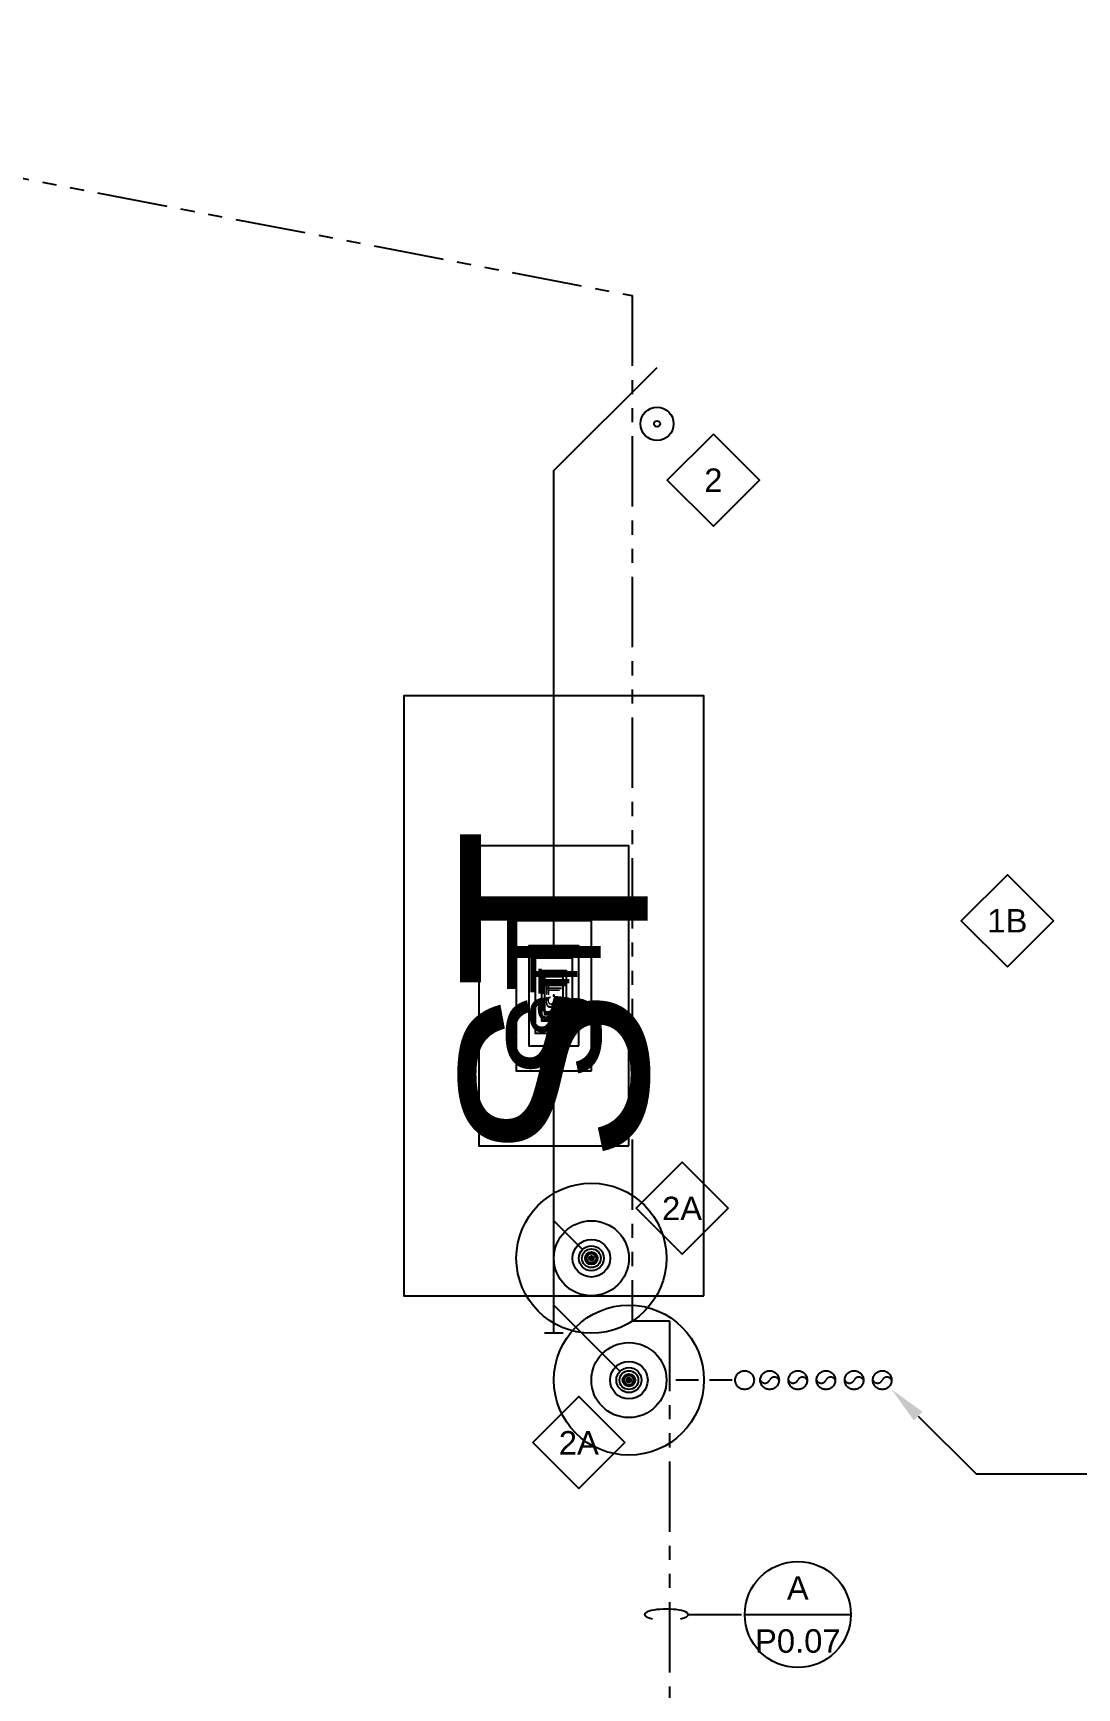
# Model space of a CAD drawing. Extents: x -3677 to 22148, y -333 to 1817.
# Drawn here: x -780 to -446, y 494 to 1024 of the extents above; entities that cross this region are included whole.
import ezdxf
from ezdxf import colors
from ezdxf.entities.mleader import LeaderData, LeaderLine
from ezdxf.enums import TextEntityAlignment as Align
from ezdxf.math import Vec2, Vec3

# ---------------------------------------------------------------- set-up
doc = ezdxf.new("R2010")
doc.units = 0
doc.header["$LTSCALE"] = 36
doc.header["$MEASUREMENT"] = 0
doc.linetypes.add('PHANTOM2', pattern=[1.25, 0.625, -0.125, 0.125, -0.125, 0.125, -0.125])
doc.linetypes.add('VENT', pattern=[0.3, 0.2, -0.1])
for name, color, linetype in [('G-ANNO-TEXT', 70, 'Continuous'), ('G-ANNO-TEXT @ 96', 70, 'Continuous'), ('P-GOIV-N @ 96', 3, 'VENT'), ('P-GV-N @ 96', 5, 'VENT'), ('P-SANV-N', 5, 'VENT'), ('P-SANV-N @ 96', 5, 'VENT'), ('P-STRM-N', 2, 'Continuous'), ('P-STRM-N @ 1 (1)', 2, 'Continuous'), ('P-STRM-N @ 1 (2)', 2, 'Continuous'), ('P-STRM-N @ 12', 2, 'Continuous'), ('P-STRM-N @ 128', 2, 'Continuous'), ('P-STRM-N @ 16', 2, 'Continuous'), ('P-STRM-N @ 192', 2, 'Continuous'), ('P-STRM-N @ 2', 2, 'Continuous'), ('P-STRM-N @ 24', 2, 'Continuous'), ('P-STRM-N @ 384', 2, 'Continuous'), ('P-STRM-N @ 4', 2, 'Continuous'), ('P-STRM-N @ 48', 2, 'Continuous'), ('P-STRM-N @ 64', 2, 'Continuous'), ('P-STRM-N @ 768', 2, 'Continuous'), ('P-STRM-N @ 8', 2, 'Continuous'), ('P-STRM-N @ 96', 2, 'Continuous')]:
    doc.layers.add(name, color=color, linetype=linetype)
doc.styles.add('Arial', font='arial.ttf')

# ---------------------------------------------------------------- blocks, each defined once
blk = doc.blocks.new('DIAMOND TAG')
blk.add_lwpolyline([(0, -0.1533), (0.1533, 0), (0, 0.1533), (-0.1533, 0)], close=True)
at = {"style": 'Arial'}
blk.add_attdef('XXX', text='', height=0.0781, dxfattribs=at).set_placement((0, 0), align=Align.MIDDLE)
blk = doc.blocks.new('*U4')
blk.add_circle((0, 0), 0.03125)
blk = doc.blocks.new('*U15')
blk.add_lwpolyline([(0, 0.0311, 0.634258), (0, 0, -0.634258), (0, -0.0311)], format="xyb")
blk.add_circle((0, 0), 0.0312)
blk = doc.blocks.new('DRAIN')
at = {"linetype": 'Continuous'}
blk.add_circle((0, 0), 0.0553, dxfattribs=at)
at = {"color": 7, "linetype": 'Continuous'}
blk.add_circle((0, 0), 0.01, dxfattribs=at)
blk = doc.blocks.new('*U196')
at = {"layer": 'P-STRM-N @ 1 (1)'}
blk.add_blockref('*U4', (-589, 592.73), dxfattribs=at)
at = {"layer": 'P-STRM-N @ 1 (2)'}
blk.add_blockref('*U4', (-589, 592.73), dxfattribs=at)
at = {"layer": 'P-STRM-N @ 12', "xscale": 12, "yscale": 12, "zscale": 12}
blk.add_blockref('*U4', (-589, 592.73), dxfattribs=at)
at = {"layer": 'P-STRM-N @ 128', "xscale": 128, "yscale": 128, "zscale": 128}
blk.add_blockref('*U4', (-589, 592.73), dxfattribs=at)
at = {"layer": 'P-STRM-N @ 16', "xscale": 16, "yscale": 16, "zscale": 16}
blk.add_blockref('*U4', (-589, 592.73), dxfattribs=at)
at = {"layer": 'P-STRM-N @ 192', "xscale": 192, "yscale": 192, "zscale": 192}
blk.add_blockref('*U4', (-589, 592.73), dxfattribs=at)
at = {"layer": 'P-STRM-N @ 2', "xscale": 2, "yscale": 2, "zscale": 2}
blk.add_blockref('*U4', (-589, 592.73), dxfattribs=at)
at = {"layer": 'P-STRM-N @ 24', "xscale": 24, "yscale": 24, "zscale": 24}
blk.add_blockref('*U4', (-589, 592.73), dxfattribs=at)
at = {"layer": 'P-STRM-N @ 384', "xscale": 384, "yscale": 384, "zscale": 384}
blk.add_blockref('*U4', (-589, 592.73), dxfattribs=at)
at = {"layer": 'P-STRM-N @ 4', "xscale": 4, "yscale": 4, "zscale": 4}
blk.add_blockref('*U4', (-589, 592.73), dxfattribs=at)
at = {"layer": 'P-STRM-N @ 48', "xscale": 48, "yscale": 48, "zscale": 48}
blk.add_blockref('*U4', (-589, 592.73), dxfattribs=at)
at = {"layer": 'P-STRM-N @ 64', "xscale": 64, "yscale": 64, "zscale": 64}
blk.add_blockref('*U4', (-589, 592.73), dxfattribs=at)
at = {"layer": 'P-STRM-N @ 768', "xscale": 768, "yscale": 768, "zscale": 768}
blk.add_blockref('*U4', (-589, 592.73), dxfattribs=at)
at = {"layer": 'P-STRM-N @ 8', "xscale": 8, "yscale": 8, "zscale": 8}
blk.add_blockref('*U4', (-589, 592.73), dxfattribs=at)
at = {"layer": 'P-STRM-N @ 96', "xscale": 96, "yscale": 96, "zscale": 96}
blk.add_blockref('*U4', (-589, 592.73), dxfattribs=at)
blk = doc.blocks.new('*U197')
at = {"layer": 'P-STRM-N @ 1 (1)'}
blk.add_blockref('*U4', (-601, 631.73), dxfattribs=at)
at = {"layer": 'P-STRM-N @ 1 (2)'}
blk.add_blockref('*U4', (-601, 631.73), dxfattribs=at)
at = {"layer": 'P-STRM-N @ 12', "xscale": 12, "yscale": 12, "zscale": 12}
blk.add_blockref('*U4', (-601, 631.73), dxfattribs=at)
at = {"layer": 'P-STRM-N @ 128', "xscale": 128, "yscale": 128, "zscale": 128}
blk.add_blockref('*U4', (-601, 631.73), dxfattribs=at)
at = {"layer": 'P-STRM-N @ 16', "xscale": 16, "yscale": 16, "zscale": 16}
blk.add_blockref('*U4', (-601, 631.73), dxfattribs=at)
at = {"layer": 'P-STRM-N @ 192', "xscale": 192, "yscale": 192, "zscale": 192}
blk.add_blockref('*U4', (-601, 631.73), dxfattribs=at)
at = {"layer": 'P-STRM-N @ 2', "xscale": 2, "yscale": 2, "zscale": 2}
blk.add_blockref('*U4', (-601, 631.73), dxfattribs=at)
at = {"layer": 'P-STRM-N @ 24', "xscale": 24, "yscale": 24, "zscale": 24}
blk.add_blockref('*U4', (-601, 631.73), dxfattribs=at)
at = {"layer": 'P-STRM-N @ 384', "xscale": 384, "yscale": 384, "zscale": 384}
blk.add_blockref('*U4', (-601, 631.73), dxfattribs=at)
at = {"layer": 'P-STRM-N @ 4', "xscale": 4, "yscale": 4, "zscale": 4}
blk.add_blockref('*U4', (-601, 631.73), dxfattribs=at)
at = {"layer": 'P-STRM-N @ 48', "xscale": 48, "yscale": 48, "zscale": 48}
blk.add_blockref('*U4', (-601, 631.73), dxfattribs=at)
at = {"layer": 'P-STRM-N @ 64', "xscale": 64, "yscale": 64, "zscale": 64}
blk.add_blockref('*U4', (-601, 631.73), dxfattribs=at)
at = {"layer": 'P-STRM-N @ 768', "xscale": 768, "yscale": 768, "zscale": 768}
blk.add_blockref('*U4', (-601, 631.73), dxfattribs=at)
at = {"layer": 'P-STRM-N @ 8', "xscale": 8, "yscale": 8, "zscale": 8}
blk.add_blockref('*U4', (-601, 631.73), dxfattribs=at)
at = {"layer": 'P-STRM-N @ 96', "xscale": 96, "yscale": 96, "zscale": 96}
blk.add_blockref('*U4', (-601, 631.73), dxfattribs=at)
blk = doc.blocks.new('*U32')
at = {"layer": 'DEFPOINTS'}
blk.add_lwpolyline([(-0.125, -0.0625), (0.125, -0.0625), (0.125, 0.0625), (-0.125, 0.0625)], close=True, dxfattribs=at)
at = {"style": 'Arial'}
blk.add_text('ST', height=0.078125, dxfattribs=at).set_placement((0, 0), align=Align.MIDDLE)
blk = doc.blocks.new('*U199')
at = {"layer": 'P-STRM-N @ 1 (1)', "linetype": 'ByBlock', "lineweight": -2, "rotation": 90}
blk.add_blockref('*U32', (-613, 715.73), dxfattribs=at)
at = {"layer": 'P-STRM-N @ 1 (2)', "linetype": 'ByBlock', "lineweight": -2, "rotation": 89.99999999999999}
blk.add_blockref('*U32', (-613, 715.73), dxfattribs=at)
at = {"layer": 'P-STRM-N @ 128', "linetype": 'ByBlock', "lineweight": -2, "xscale": 128, "yscale": 128, "zscale": 128, "rotation": 89.99999999999999}
blk.add_blockref('*U32', (-613, 715.73), dxfattribs=at)
at = {"layer": 'P-STRM-N @ 192', "linetype": 'ByBlock', "lineweight": -2, "xscale": 192, "yscale": 192, "zscale": 192, "rotation": 89.99999999999999}
blk.add_blockref('*U32', (-613, 715.73), dxfattribs=at)
at = {"layer": 'P-STRM-N @ 384', "linetype": 'ByBlock', "lineweight": -2, "xscale": 384, "yscale": 384, "zscale": 384, "rotation": 89.99999999999999}
blk.add_blockref('*U32', (-613, 715.73), dxfattribs=at)
at = {"layer": 'P-STRM-N @ 48', "linetype": 'ByBlock', "lineweight": -2, "xscale": 48, "yscale": 48, "zscale": 48, "rotation": 89.99999999999999}
blk.add_blockref('*U32', (-613, 715.73), dxfattribs=at)
at = {"layer": 'P-STRM-N @ 64', "linetype": 'ByBlock', "lineweight": -2, "xscale": 64, "yscale": 64, "zscale": 64, "rotation": 89.99999999999999}
blk.add_blockref('*U32', (-613, 715.73), dxfattribs=at)
at = {"layer": 'P-STRM-N @ 768', "linetype": 'ByBlock', "lineweight": -2, "xscale": 768, "yscale": 768, "zscale": 768, "rotation": 89.99999999999999}
blk.add_blockref('*U32', (-613, 715.73), dxfattribs=at)
at = {"layer": 'P-STRM-N @ 96', "linetype": 'ByBlock', "lineweight": -2, "xscale": 96, "yscale": 96, "zscale": 96, "rotation": 89.99999999999999}
blk.add_blockref('*U32', (-613, 715.73), dxfattribs=at)
blk = doc.blocks.new('PIPE-PLAN')
at = {"linetype": 'Continuous'}
for p, q in [((-0.09375, -0.03125), (-0.09375, 0.03125)), ((-0.09375, 0), (0, 0))]:
    blk.add_line(p, q, dxfattribs=at)
blk = doc.blocks.new('RISER TAG')
blk.add_line((-0.1766, 0), (0.1766, 0))
blk.add_circle((0, 0), 0.1766)
at = {"style": 'Arial'}
for p in [(0, 0.0883), (0, -0.0883)]:
    blk.add_attdef('X', text='', height=0.0781, dxfattribs=at).set_placement(p, align=Align.MIDDLE_CENTER)

msp = doc.modelspace()

# ---------------------------------------------------------------- linework, layer by layer
at = {"layer": 'G-ANNO-TEXT'}
for p, q in [((-570, 517.73), (-556, 517.73)), ((-556, 517.73), (-553, 517.73))]:
    msp.add_line(p, q, dxfattribs=at)
at = {"layer": 'G-ANNO-TEXT', "linetype": 'PHANTOM2'}
msp.add_lwpolyline([(-1024, 1023.73), (-588, 939.73), (-588, 611.73), (-576, 611.73), (-576, 415.73), (-468, 415.73), (-468, 327.73), (-720, 327.73), (-720, 387.73), (-812, 387.73), (-812, 757.73), (-1024, 757.73)], close=True, dxfattribs=at)
at = {"layer": 'G-ANNO-TEXT'}
msp.add_ellipse((-577, 517.73), major_axis=(7, 0), ratio=0.25, start_param=5.402002, end_param=10.305962, dxfattribs=at)
at = {"layer": 'P-SANV-N'}
msp.add_line((-556, 592.73), (-577, 592.73), dxfattribs=at)
at = {"layer": 'P-STRM-N'}
for p, q in [((-613, 883.73), (-580, 916.73)), ((-613, 727.73), (-613, 883.73)), ((-613, 616.73), (-613, 703.73)), ((-604, 634.73), (-613, 643.73)), ((-592, 595.73), (-613, 616.73))]:
    msp.add_line(p, q, dxfattribs=at)

# ---------------------------------------------------------------- block references
at = {"layer": 'G-ANNO-TEXT @ 96'}
ref = msp.add_blockref('DIAMOND TAG', (-562, 880.73), dxfattribs=dict(at, xscale=96, yscale=96, zscale=96, rotation=180))
ref.add_attrib('XXX', '2', dxfattribs={"layer": '0', "height": 7.5, "style": 'Arial'}).set_placement((-562, 880.73), align=Align.MIDDLE)
at = {"layer": 'G-ANNO-TEXT @ 96', "xscale": 96, "yscale": 96, "zscale": 96}
for p, values in [((-468, 739.73), {'XXX': '1B'}), ((-572, 647.73), {'XXX': '2A'}), ((-605, 572.73), {'XXX': '2A'})]:
    msp.add_blockref('DIAMOND TAG', p, dxfattribs=at).add_auto_attribs(values)
at = {"layer": 'G-ANNO-TEXT @ 96'}
ref = msp.add_blockref('RISER TAG', (-535, 517.73), dxfattribs=dict(at, xscale=96, yscale=96, zscale=96))
ref.add_attrib('X', 'A', dxfattribs={"layer": '0', "height": 7.5, "style": 'Arial'}).set_placement((-535, 526.21), align=Align.MIDDLE_CENTER)
ref.add_attrib('X', 'P0.07', dxfattribs={"layer": '0', "height": 7.5, "style": 'Arial'}).set_placement((-535, 509.26), align=Align.MIDDLE_CENTER)
at = {"layer": 'P-GOIV-N @ 96', "xscale": 96, "yscale": 96, "zscale": 96, "rotation": 90}
for p in [(-544, 592.73), (-535, 592.73), (-526, 592.73), (-517, 592.73)]:
    msp.add_blockref('*U15', p, dxfattribs=at)
at = {"layer": 'P-GV-N @ 96', "xscale": 96, "yscale": 96, "zscale": 96, "rotation": 90}
msp.add_blockref('*U15', (-508, 592.73), dxfattribs=at)
at = {"layer": 'P-SANV-N @ 96', "xscale": 96, "yscale": 96, "zscale": 96, "rotation": 90}
msp.add_blockref('*U4', (-552, 592.73), dxfattribs=at)
at = {"layer": 'P-STRM-N'}
for name in ['*U199', '*U197', '*U196']:
    msp.add_blockref(name, (0, 0), dxfattribs=at)
at = {"layer": 'P-STRM-N @ 96', "xscale": 96, "yscale": 96, "zscale": 96}
msp.add_blockref('DRAIN', (-580, 898.73), dxfattribs=at)
at = {"layer": 'P-STRM-N @ 96', "xscale": 96, "yscale": 96, "zscale": 96, "rotation": 90}
msp.add_blockref('PIPE-PLAN', (-613, 616.73), dxfattribs=at)

# ---------------------------------------------------------------- leaders
at = {"layer": 'G-ANNO-TEXT'}
ml = msp.add_multileader_mtext('Standard', dxfattribs=at)
ml.set_content('TRENCH DRAIN BY OTHERS COORDINATE WITH POOL CONTRACTOR ', color=256, style='Arial')
ml.set_leader_properties(color=256, linetype='ByLayer', lineweight=-1)
ml.build(insert=Vec2(0, 0))
ml.multileader.update_dxf_attribs({"has_dogleg": 0, "dogleg_length": 0.125, "arrow_head_size": 12, "scale": 96})
ctx = ml.context
ctx.base_point, ctx.scale, ctx.char_height, ctx.arrow_head_size, ctx.landing_gap_size, ctx.plane_origin = Vec3(-2374, 664.73), 96, 9, 12, 3, Vec3(-2422, 634.73)
notes = []
notes.append((ctx, [(0, (1, 1, 0), (-2386, 664.73), (1, 0), 12, [(0, [(-2422, 634.73), (-2392, 664.73)], 0, [])])]))
ctx.mtext.insert, ctx.mtext.width, ctx.mtext.flow_direction = Vec3(-2371, 669.31), 255.402, 5
ml = msp.add_multileader_mtext('Standard', dxfattribs=at)
ml.set_content('4"GDV\\P(2)4"GOIV\\P(2)6"GOIV\\P4"V-UP', color=256, style='Arial')
ml.set_leader_properties(color=256, linetype='ByLayer', lineweight=-1)
ml.build(insert=Vec2(0, 0))
ml.multileader.update_dxf_attribs({"has_dogleg": 0, "dogleg_length": 0.125, "arrow_head_size": 12, "scale": 96})
ctx = ml.context
ctx.base_point, ctx.scale, ctx.char_height, ctx.arrow_head_size, ctx.landing_gap_size, ctx.plane_origin = Vec3(32, 562.73), 96, 9, 12, 3, Vec3(-505, 589.73)
notes.append((ctx, [(0, (1, 1, 0), (20, 562.73), (1, 0), 12, [(0, [(-505, 589.73), (-478, 562.73)], 0, [])])]))
ctx.mtext.insert, ctx.mtext.flow_direction = Vec3(35, 567.31), 5
for ctx, leaders in notes:
    for number, flags, end, landing, length, lines in leaders:
        leader = LeaderData()
        leader.index, (leader.has_last_leader_line, leader.has_dogleg_vector, leader.attachment_direction) = number, flags
        leader.last_leader_point, leader.dogleg_vector, leader.dogleg_length = Vec3(end), Vec3(landing), length
        for number, points, colour, breaks in lines:
            line = LeaderLine()
            line.index, line.vertices, line.color, line.breaks = number, Vec3.list(points), colors.encode_raw_color(colour), breaks
            leader.lines.append(line)
        ctx.leaders.append(leader)

doc.saveas('drawing.dxf')
